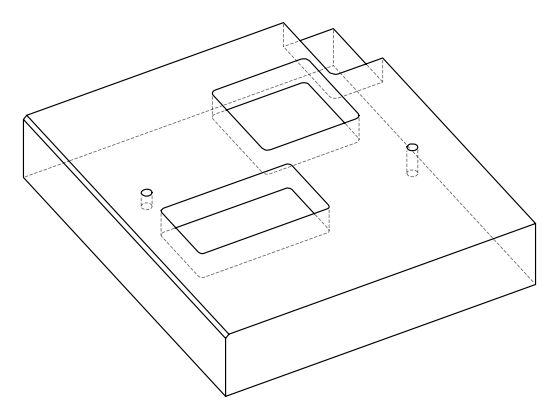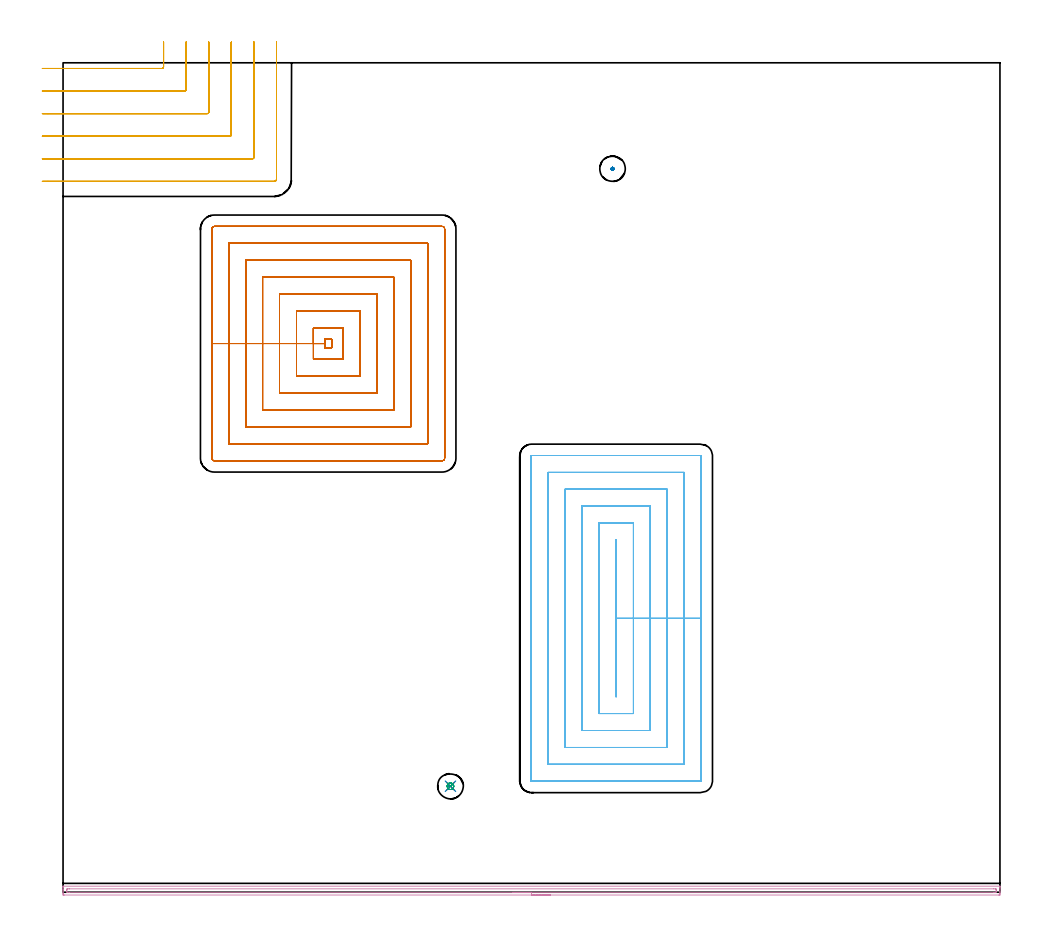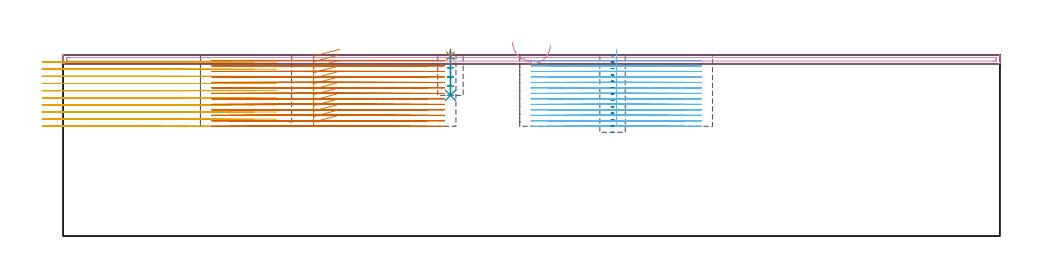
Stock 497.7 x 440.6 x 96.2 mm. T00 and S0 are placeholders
(PLAN: 8 operations, 5 tool changes, 138.4 min)
(1 SPOT_DRILL | STEP1POCKET | NXT0321_9005460120000 | 0.03 min | 2 mm3)
(2 DRILL_BLIND_HOLE_INTO_CENTER | STEP1POCKET | NXT0301_128 | 0.1 min | 2296 mm3)
(3 MILL_ROUGH_BLIND_HOLE_CONTOUR | STEP1POCKET | NXT0201_010 | Spiral | 0.35 min | 774 mm3)
(4 AREA_MILL | FG_CHAMFER_SURFACE | UGT0205_001 | 8.14 min | 5497 mm3)
(5 MILL_CORNER_NOTCH_RECTANGULAR | CORNER_NOTCH_RECTANGULAR | NXT0201_012 | Follow Part, ap 4, ae 75% | 18.28 min | 326020 mm3)
(6 MILL_RECTANGULAR_POCKET | POCKET_RECTANGULAR_STRAIGHT | NXT0201_011 | Follow Part, ap 3, ae 75% | 56.57 min | 717049 mm3)
(7 MILL_RECTANGULAR_POCKET_1 | POCKET_RECTANGULAR_STRAIGHT_1 | NXT0201_011 | Follow Part, ap 3, ae 75% | 54.57 min | 700422 mm3)
(8 MILL_BLIND_HOLE_FROM_SOLID_MATERIAL | STEP1POCKET_1 | NXT0201_011 | Spiral | 0.38 min | 5884 mm3)
(TOOL NXT0321_9005460120000 | NC Spot Drill, 142deg, 12mm, Carbide, Uncoated | D12 PA142 FL30 Z2)
(TOOL NXT0301_128 | Carbide Drill 12mm [861.1-1200-036A1-GP GC34] | D12 PA150 FL37.4 Z2)
(TOOL NXT0201_010 | ENDMILL 10mm [2P460-1000-NA 1630] | D10 FL30 Z6)
(TOOL UGT0205_001 | Chamfer Mill 20 x 3 x 45 deg. | D20 FL50 Z2)
(TOOL NXT0201_012 | ENDMILL 16mm [2P460-1600-NA 1630] | D16 FL38 Z6)
(TOOL NXT0201_011 | ENDMILL 12mm [2P460-1200-NA 1630] | D12 FL38 Z6)
(OP 1 SPOT_DRILL)
G17 G21 G94 G90
T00 M6
G54
G17 G0 G90 X205.8 Y56.3 S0 M3
G43 Z106.2 H0
G94 G81 G98 Z95.619 F250. R99.2
G80
M5
M2
(OP 2 DRILL_BLIND_HOLE_INTO_CENTER)
G17 G21 G94 G90
T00 M6
G54
G17 G0 G90 X205.8 Y56.3 S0 M3
G43 Z106.2 H1
G94 G81 G98 Z74.7 F250. R98.2
G80
M5
M2
(OP 3 MILL_ROUGH_BLIND_HOLE_CONTOUR)
G17 G21 G94 G90
T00 M6
G54
G17 G0 G90 X205.8 Y56.3 S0 M3
G43 Z106.2 H1
Z94.3
G94 G3 X206.391 Y57.459 R0.73 F250.
X204.771 Y57.716 R1.159
X204.384 Y55.271 R1.75
X204.771 Y57.716 R-1.75
X204.578 Y56.494 R0.875
X205.8 Y56.3 R0.875
G0 Z89.4
G3 X206.391 Y57.459 R0.73
X204.771 Y57.716 R1.159
X204.384 Y55.271 R1.75
X204.771 Y57.716 R-1.75
X204.578 Y56.494 R0.875
X205.8 Y56.3 R0.875
G0 Z84.5
G3 X206.391 Y57.459 R0.73
X204.771 Y57.716 R1.159
X204.384 Y55.271 R1.75
X204.771 Y57.716 R-1.75
X204.578 Y56.494 R0.875
X205.8 Y56.3 R0.875
G0 Z79.6
G3 X206.391 Y57.459 R0.73
X204.771 Y57.716 R1.159
X204.384 Y55.271 R1.75
X204.771 Y57.716 R-1.75
X204.578 Y56.494 R0.875
X205.8 Y56.3 R0.875
G0 Z74.7
G3 X206.391 Y57.459 R0.73
X204.771 Y57.716 R1.159
X204.384 Y55.271 R1.75
X204.771 Y57.716 R-1.75
X204.578 Y56.494 R0.875
X205.8 Y56.3 R0.875
G0 Z106.2
M5
M2
(OP 4 AREA_MILL)
G17 G21 G94 G90
T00 M6
G54
G17 G0 G90 X258.85 Y-1.5 S1061 M3
G43 Z106.2 H0
Z101.5
G94 G1 X258.812 Z100.628 F250.
X258.698 Z99.763
X258.509 Z98.912
X258.247 Z98.08
X257.913 Z97.274
X257.51 Z96.5
X257.042 Z95.764
X256.51 Z95.072
X255.921 Z94.429
X255.278 Z93.839
X254.586 Z93.308
X253.85 Z92.84
X253.076 Z92.437
X252.27 Z92.103
X251.438 Z91.841
X250.586 Z91.652
X249.722 Z91.538
X248.85 Z91.5
X0.612
X0.047 Y-1.493 Z91.503
X0.008 Y-1.491 Z91.505
X0. Y-0.93 Z92.065
Y-0.65 Z92.345
Y-0.04 Z92.954
Y0.519 Z93.516
Y0.85 Z93.846
Y1.409 Z94.406
Y1.74 Z94.735
Y2.401 Z95.4
Y2.777 Z95.776
X0.007 Y3.155 Z96.147
X0.01 Y3.197 Z96.188
X0.166 Y3.2 Z96.2
X497.534
X497.69 Y3.197 Z96.188
X497.693 Y3.155 Z96.147
X497.7 Y2.776 Z95.776
Y2.401 Z95.4
Y1.74 Z94.735
Y0.519 Z93.516
Y-0.04 Z92.954
Y-0.65 Z92.345
X497.698 Y-0.93 Z92.065
X497.692 Y-1.491 Z91.505
X497.653 Y-1.493 Z91.503
X497.088 Y-1.5 Z91.5
X248.85
Y-0.086 Z92.914
X3.291
X2.441 Y-0.083 Z92.917
X2.398 Y-0.08 Z92.92
X2.01 Y-0.04 Z92.96
X2.003 Y0.354 Z93.354
X2.002 Y0.85 Z93.85
Y1.244 Z94.244
X2.01 Y1.74 Z94.74
X2.358 Y1.78 Z94.78
X2.398 Y1.782 Z94.782
X3.245 Y1.786 Z94.786
X3.291
X494.409
X495.259 Y1.783 Z94.783
X495.302 Y1.78 Z94.78
X495.69 Y1.74 Z94.74
X495.697 Y1.346 Z94.346
X495.698 Y0.85 Z93.85
Y0.456 Z93.456
X495.69 Y-0.04 Z92.96
X495.342 Y-0.08 Z92.92
X495.302 Y-0.082 Z92.918
X494.455 Y-0.086 Z92.914
X494.409
X248.85
X247.978 Z92.952
X247.114 Z93.066
X246.262 Z93.255
X245.43 Z93.517
X244.624 Z93.851
X243.85 Z94.254
X243.114 Z94.723
X242.422 Z95.254
X241.779 Z95.843
X241.19 Z96.486
X240.658 Z97.178
X240.19 Z97.914
X239.787 Z98.688
X239.453 Z99.494
X239.191 Z100.326
X239.002 Z101.178
X238.888 Z102.043
X238.85 Z102.914
G0 Z106.2
M5
M2
(OP 5 MILL_CORNER_NOTCH_RECTANGULAR)
G17 G21 G94 G90
T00 M6
G54
G17 G0 G90 X-11. Y437.6 S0 M3
G43 Z106.2 H1
Z92.41
G94 G1 X-8. F250.
X52.606 F500.
G3 X53.4 Y438.394 R0.8
G1 Y448.6
Y451.6 F250.
G0 Z106.2
X-11. Y425.6
Z92.41
G1 X-8.
X64.606 F500.
G3 X65.4 Y426.394 R0.8
G1 Y448.6
Y451.6 F250.
G0 Z106.2
X-11. Y413.6
Z92.41
G1 X-8.
X76.605 F500.
G3 X77.4 Y414.395 R0.8
G1 Y448.6
Y451.6 F250.
G0 Z106.2
X-11. Y401.6
Z92.41
G1 X-8.
X88.605 F500.
G3 X89.4 Y402.395 R0.8
G1 Y448.6
Y451.6 F250.
G0 Z106.2
X-11. Y389.6
Z92.41
G1 X-8.
X100.605 F500.
G3 X101.4 Y390.395 R0.8
G1 Y448.6
Y451.6 F250.
G0 Z106.2
X-11. Y377.6
Z92.41
G1 X-8.
X112.2 F500.
G3 X113.4 Y378.8 R1.2
G1 Y448.6
Y451.6 F250.
G0 Z106.2
X-11. Y437.6
Z88.62
G1 X-8.
X52.606 F500.
G3 X53.4 Y438.394 R0.8
G1 Y448.6
Y451.6 F250.
G0 Z106.2
X-11. Y425.6
Z88.62
G1 X-8.
X64.606 F500.
G3 X65.4 Y426.394 R0.8
G1 Y448.6
Y451.6 F250.
G0 Z106.2
X-11. Y413.6
Z88.62
G1 X-8.
X76.605 F500.
G3 X77.4 Y414.395 R0.8
G1 Y448.6
Y451.6 F250.
G0 Z106.2
X-11. Y401.6
Z88.62
G1 X-8.
X88.605 F500.
G3 X89.4 Y402.395 R0.8
G1 Y448.6
Y451.6 F250.
G0 Z106.2
X-11. Y389.6
Z88.62
G1 X-8.
X100.605 F500.
G3 X101.4 Y390.395 R0.8
G1 Y448.6
Y451.6 F250.
G0 Z106.2
X-11. Y377.6
Z88.62
G1 X-8.
X112.2 F500.
G3 X113.4 Y378.8 R1.2
G1 Y448.6
Y451.6 F250.
G0 Z106.2
X-11. Y437.6
Z84.83
G1 X-8.
X52.606 F500.
G3 X53.4 Y438.394 R0.8
G1 Y448.6
Y451.6 F250.
G0 Z106.2
X-11. Y425.6
Z84.83
G1 X-8.
X64.606 F500.
G3 X65.4 Y426.394 R0.8
G1 Y448.6
Y451.6 F250.
G0 Z106.2
X-11. Y413.6
Z84.83
G1 X-8.
X76.605 F500.
G3 X77.4 Y414.395 R0.8
G1 Y448.6
Y451.6 F250.
G0 Z106.2
X-11. Y401.6
Z84.83
G1 X-8.
X88.605 F500.
G3 X89.4 Y402.395 R0.8
G1 Y448.6
Y451.6 F250.
G0 Z106.2
X-11. Y389.6
Z84.83
G1 X-8.
X100.605 F500.
G3 X101.4 Y390.395 R0.8
G1 Y448.6
Y451.6 F250.
G0 Z106.2
X-11. Y377.6
Z84.83
G1 X-8.
X112.2 F500.
G3 X113.4 Y378.8 R1.2
G1 Y448.6
Y451.6 F250.
G0 Z106.2
X-11. Y437.6
Z81.04
G1 X-8.
X52.606 F500.
G3 X53.4 Y438.394 R0.8
G1 Y448.6
Y451.6 F250.
G0 Z106.2
X-11. Y425.6
Z81.04
G1 X-8.
X64.606 F500.
G3 X65.4 Y426.394 R0.8
G1 Y448.6
Y451.6 F250.
G0 Z106.2
X-11. Y413.6
Z81.04
G1 X-8.
X76.605 F500.
G3 X77.4 Y414.395 R0.8
G1 Y448.6
Y451.6 F250.
G0 Z106.2
X-11. Y401.6
Z81.04
G1 X-8.
X88.605 F500.
G3 X89.4 Y402.395 R0.8
G1 Y448.6
Y451.6 F250.
G0 Z106.2
X-11. Y389.6
Z81.04
G1 X-8.
X100.605 F500.
G3 X101.4 Y390.395 R0.8
G1 Y448.6
Y451.6 F250.
G0 Z106.2
X-11. Y377.6
Z81.04
G1 X-8.
X112.2 F500.
G3 X113.4 Y378.8 R1.2
G1 Y448.6
Y451.6 F250.
G0 Z106.2
X-11. Y437.6
Z77.25
G1 X-8.
X52.606 F500.
G3 X53.4 Y438.394 R0.8
G1 Y448.6
Y451.6 F250.
G0 Z106.2
X-11. Y425.6
Z77.25
G1 X-8.
X64.606 F500.
G3 X65.4 Y426.394 R0.8
G1 Y448.6
Y451.6 F250.
G0 Z106.2
X-11. Y413.6
Z77.25
G1 X-8.
X76.605 F500.
G3 X77.4 Y414.395 R0.8
G1 Y448.6
Y451.6 F250.
G0 Z106.2
X-11. Y401.6
Z77.25
G1 X-8.
X88.605 F500.
G3 X89.4 Y402.395 R0.8
G1 Y448.6
Y451.6 F250.
G0 Z106.2
X-11. Y389.6
Z77.25
G1 X-8.
X100.605 F500.
G3 X101.4 Y390.395 R0.8
G1 Y448.6
Y451.6 F250.
G0 Z106.2
X-11. Y377.6
Z77.25
G1 X-8.
X112.2 F500.
G3 X113.4 Y378.8 R1.2
G1 Y448.6
Y451.6 F250.
G0 Z106.2
X-11. Y437.6
Z73.46
G1 X-8.
X52.606 F500.
G3 X53.4 Y438.394 R0.8
G1 Y448.6
Y451.6 F250.
G0 Z106.2
X-11. Y425.6
Z73.46
G1 X-8.
X64.606 F500.
G3 X65.4 Y426.394 R0.8
G1 Y448.6
Y451.6 F250.
G0 Z106.2
X-11. Y413.6
Z73.46
G1 X-8.
X76.605 F500.
G3 X77.4 Y414.395 R0.8
G1 Y448.6
Y451.6 F250.
G0 Z106.2
X-11. Y401.6
Z73.46
G1 X-8.
X88.605 F500.
G3 X89.4 Y402.395 R0.8
G1 Y448.6
Y451.6 F250.
G0 Z106.2
X-11. Y389.6
Z73.46
G1 X-8.
X100.605 F500.
G3 X101.4 Y390.395 R0.8
G1 Y448.6
Y451.6 F250.
G0 Z106.2
X-11. Y377.6
Z73.46
G1 X-8.
X112.2 F500.
G3 X113.4 Y378.8 R1.2
G1 Y448.6
Y451.6 F250.
G0 Z106.2
X-11. Y437.6
Z69.67
G1 X-8.
X52.606 F500.
G3 X53.4 Y438.394 R0.8
G1 Y448.6
Y451.6 F250.
G0 Z106.2
X-11. Y425.6
Z69.67
G1 X-8.
X64.606 F500.
G3 X65.4 Y426.394 R0.8
G1 Y448.6
Y451.6 F250.
G0 Z106.2
X-11. Y413.6
Z69.67
G1 X-8.
X76.605 F500.
G3 X77.4 Y414.395 R0.8
G1 Y448.6
Y451.6 F250.
G0 Z106.2
X-11. Y401.6
Z69.67
G1 X-8.
X88.605 F500.
G3 X89.4 Y402.395 R0.8
G1 Y448.6
Y451.6 F250.
G0 Z106.2
X-11. Y389.6
Z69.67
G1 X-8.
X100.605 F500.
G3 X101.4 Y390.395 R0.8
G1 Y448.6
Y451.6 F250.
G0 Z106.2
X-11. Y377.6
Z69.67
G1 X-8.
X112.2 F500.
G3 X113.4 Y378.8 R1.2
G1 Y448.6
Y451.6 F250.
G0 Z106.2
X-11. Y437.6
Z65.88
G1 X-8.
X52.606 F500.
G3 X53.4 Y438.394 R0.8
G1 Y448.6
Y451.6 F250.
G0 Z106.2
X-11. Y425.6
Z65.88
G1 X-8.
X64.606 F500.
G3 X65.4 Y426.394 R0.8
G1 Y448.6
Y451.6 F250.
G0 Z106.2
X-11. Y413.6
Z65.88
G1 X-8.
X76.605 F500.
G3 X77.4 Y414.395 R0.8
G1 Y448.6
Y451.6 F250.
G0 Z106.2
X-11. Y401.6
Z65.88
G1 X-8.
X88.605 F500.
G3 X89.4 Y402.395 R0.8
G1 Y448.6
Y451.6 F250.
G0 Z106.2
X-11. Y389.6
Z65.88
G1 X-8.
X100.605 F500.
G3 X101.4 Y390.395 R0.8
G1 Y448.6
Y451.6 F250.
G0 Z106.2
X-11. Y377.6
Z65.88
G1 X-8.
X112.2 F500.
G3 X113.4 Y378.8 R1.2
G1 Y448.6
Y451.6 F250.
G0 Z106.2
X-11. Y437.6
Z62.09
G1 X-8.
X52.606 F500.
G3 X53.4 Y438.394 R0.8
G1 Y448.6
Y451.6 F250.
G0 Z106.2
X-11. Y425.6
Z62.09
G1 X-8.
X64.606 F500.
G3 X65.4 Y426.394 R0.8
G1 Y448.6
Y451.6 F250.
G0 Z106.2
X-11. Y413.6
Z62.09
G1 X-8.
X76.605 F500.
G3 X77.4 Y414.395 R0.8
G1 Y448.6
Y451.6 F250.
G0 Z106.2
X-11. Y401.6
Z62.09
G1 X-8.
X88.605 F500.
G3 X89.4 Y402.395 R0.8
G1 Y448.6
Y451.6 F250.
G0 Z106.2
X-11. Y389.6
Z62.09
G1 X-8.
X100.605 F500.
G3 X101.4 Y390.395 R0.8
G1 Y448.6
Y451.6 F250.
G0 Z106.2
X-11. Y377.6
Z62.09
G1 X-8.
X112.2 F500.
G3 X113.4 Y378.8 R1.2
G1 Y448.6
Y451.6 F250.
G0 Z106.2
X-11. Y437.6
Z58.3
G1 X-8.
X52.606 F500.
G3 X53.4 Y438.394 R0.8
G1 Y448.6
Y451.6 F250.
G0 Z106.2
X-11. Y425.6
Z58.3
G1 X-8.
X64.606 F500.
G3 X65.4 Y426.394 R0.8
G1 Y448.6
Y451.6 F250.
G0 Z106.2
X-11. Y413.6
Z58.3
G1 X-8.
X76.605 F500.
G3 X77.4 Y414.395 R0.8
G1 Y448.6
Y451.6 F250.
G0 Z106.2
X-11. Y401.6
Z58.3
G1 X-8.
X88.605 F500.
G3 X89.4 Y402.395 R0.8
G1 Y448.6
Y451.6 F250.
G0 Z106.2
X-11. Y389.6
Z58.3
G1 X-8.
X100.605 F500.
G3 X101.4 Y390.395 R0.8
G1 Y448.6
Y451.6 F250.
G0 Z106.2
X-11. Y377.6
Z58.3
G1 X-8.
X112.2 F500.
G3 X113.4 Y378.8 R1.2
G1 Y448.6
Y451.6 F250.
G0 Z106.2
M5
M2
(OP 6 MILL_RECTANGULAR_POCKET)
G17 G21 G94 G90
T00 M6
G54
G17 G0 G90 X294. Y123.374 S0 M3
G43 Z106.2 H1
Z99.2
G94 G1 Y145.45 Z93.285 F250.
Y187. F500.
X293.6
Y103.9
X294.
Y145.45
X303.
Y196.
X284.6
Y94.9
X303.
Y145.45
X312.
Y205.
X275.6
Y85.9
X312.
Y145.45
X321.
Y214.
X266.6
Y76.9
X321.
Y145.45
X330.
Y223.
X257.6
Y67.9
X330.
Y145.45
X339.
Y231.7
G3 X338.7 Y232. R0.3
G1 X248.9
G3 X248.6 Y231.7 R0.3
G1 Y59.2
G3 X248.9 Y58.9 R0.3
G1 X338.7
G3 X339. Y59.2 R0.3
G1 Y145.45
Y146.45
G0 X294. Y123.374 Z96.285
G1 Y145.45 Z90.369 F250.
Y187. F500.
X293.6
Y103.9
X294.
Y145.45
X303.
Y196.
X284.6
Y94.9
X303.
Y145.45
X312.
Y205.
X275.6
Y85.9
X312.
Y145.45
X321.
Y214.
X266.6
Y76.9
X321.
Y145.45
X330.
Y223.
X257.6
Y67.9
X330.
Y145.45
X339.
Y231.7
G3 X338.7 Y232. R0.3
G1 X248.9
G3 X248.6 Y231.7 R0.3
G1 Y59.2
G3 X248.9 Y58.9 R0.3
G1 X338.7
G3 X339. Y59.2 R0.3
G1 Y145.45
Y146.45
G0 X294. Y123.374 Z93.369
G1 Y145.45 Z87.454 F250.
Y187. F500.
X293.6
Y103.9
X294.
Y145.45
X303.
Y196.
X284.6
Y94.9
X303.
Y145.45
X312.
Y205.
X275.6
Y85.9
X312.
Y145.45
X321.
Y214.
X266.6
Y76.9
X321.
Y145.45
X330.
Y223.
X257.6
Y67.9
X330.
Y145.45
X339.
Y231.7
G3 X338.7 Y232. R0.3
G1 X248.9
G3 X248.6 Y231.7 R0.3
G1 Y59.2
G3 X248.9 Y58.9 R0.3
G1 X338.7
G3 X339. Y59.2 R0.3
G1 Y145.45
Y146.45
G0 X294. Y123.374 Z90.454
G1 Y145.45 Z84.538 F250.
Y187. F500.
X293.6
Y103.9
X294.
Y145.45
X303.
Y196.
X284.6
Y94.9
X303.
Y145.45
X312.
Y205.
X275.6
Y85.9
X312.
Y145.45
X321.
Y214.
X266.6
Y76.9
X321.
Y145.45
X330.
Y223.
X257.6
Y67.9
X330.
Y145.45
X339.
Y231.7
G3 X338.7 Y232. R0.3
G1 X248.9
G3 X248.6 Y231.7 R0.3
G1 Y59.2
G3 X248.9 Y58.9 R0.3
G1 X338.7
G3 X339. Y59.2 R0.3
G1 Y145.45
Y146.45
G0 X294. Y123.374 Z87.538
G1 Y145.45 Z81.623 F250.
Y187. F500.
X293.6
Y103.9
X294.
Y145.45
X303.
Y196.
X284.6
Y94.9
X303.
Y145.45
X312.
Y205.
X275.6
Y85.9
X312.
Y145.45
X321.
Y214.
X266.6
Y76.9
X321.
Y145.45
X330.
Y223.
X257.6
Y67.9
X330.
Y145.45
X339.
Y231.7
G3 X338.7 Y232. R0.3
G1 X248.9
G3 X248.6 Y231.7 R0.3
G1 Y59.2
G3 X248.9 Y58.9 R0.3
G1 X338.7
G3 X339. Y59.2 R0.3
G1 Y145.45
Y146.45
G0 X294. Y123.374 Z84.623
G1 Y145.45 Z78.708 F250.
Y187. F500.
X293.6
Y103.9
X294.
Y145.45
X303.
Y196.
X284.6
Y94.9
X303.
Y145.45
X312.
Y205.
X275.6
Y85.9
X312.
Y145.45
X321.
Y214.
X266.6
Y76.9
X321.
Y145.45
X330.
Y223.
X257.6
Y67.9
X330.
Y145.45
X339.
Y231.7
G3 X338.7 Y232. R0.3
G1 X248.9
G3 X248.6 Y231.7 R0.3
G1 Y59.2
G3 X248.9 Y58.9 R0.3
G1 X338.7
G3 X339. Y59.2 R0.3
G1 Y145.45
Y146.45
G0 X294. Y123.374 Z81.708
G1 Y145.45 Z75.792 F250.
Y187. F500.
X293.6
Y103.9
X294.
Y145.45
X303.
Y196.
X284.6
Y94.9
X303.
Y145.45
X312.
Y205.
X275.6
Y85.9
X312.
Y145.45
X321.
Y214.
X266.6
Y76.9
X321.
Y145.45
X330.
Y223.
X257.6
Y67.9
X330.
Y145.45
X339.
Y231.7
G3 X338.7 Y232. R0.3
G1 X248.9
G3 X248.6 Y231.7 R0.3
G1 Y59.2
G3 X248.9 Y58.9 R0.3
G1 X338.7
G3 X339. Y59.2 R0.3
G1 Y145.45
Y146.45
G0 X294. Y123.374 Z78.792
G1 Y145.45 Z72.877 F250.
Y187. F500.
X293.6
Y103.9
X294.
Y145.45
X303.
Y196.
X284.6
Y94.9
X303.
Y145.45
X312.
Y205.
X275.6
Y85.9
X312.
Y145.45
X321.
Y214.
X266.6
Y76.9
X321.
Y145.45
X330.
Y223.
X257.6
Y67.9
X330.
Y145.45
X339.
Y231.7
G3 X338.7 Y232. R0.3
G1 X248.9
G3 X248.6 Y231.7 R0.3
G1 Y59.2
G3 X248.9 Y58.9 R0.3
G1 X338.7
G3 X339. Y59.2 R0.3
G1 Y145.45
Y146.45
G0 X294. Y123.374 Z75.877
G1 Y145.45 Z69.962 F250.
Y187. F500.
X293.6
Y103.9
X294.
Y145.45
X303.
Y196.
X284.6
Y94.9
X303.
Y145.45
X312.
Y205.
X275.6
Y85.9
X312.
Y145.45
X321.
Y214.
X266.6
Y76.9
X321.
Y145.45
X330.
Y223.
X257.6
Y67.9
X330.
Y145.45
X339.
Y231.7
G3 X338.7 Y232. R0.3
G1 X248.9
G3 X248.6 Y231.7 R0.3
G1 Y59.2
G3 X248.9 Y58.9 R0.3
G1 X338.7
G3 X339. Y59.2 R0.3
G1 Y145.45
Y146.45
G0 X294. Y123.374 Z72.962
G1 Y145.45 Z67.046 F250.
Y187. F500.
X293.6
Y103.9
X294.
Y145.45
X303.
Y196.
X284.6
Y94.9
X303.
Y145.45
X312.
Y205.
X275.6
Y85.9
X312.
Y145.45
X321.
Y214.
X266.6
Y76.9
X321.
Y145.45
X330.
Y223.
X257.6
Y67.9
X330.
Y145.45
X339.
Y231.7
G3 X338.7 Y232. R0.3
G1 X248.9
G3 X248.6 Y231.7 R0.3
G1 Y59.2
G3 X248.9 Y58.9 R0.3
G1 X338.7
G3 X339. Y59.2 R0.3
G1 Y145.45
Y146.45
G0 X294. Y123.374 Z70.046
G1 Y145.45 Z64.131 F250.
Y187. F500.
X293.6
Y103.9
X294.
Y145.45
X303.
Y196.
X284.6
Y94.9
X303.
Y145.45
X312.
Y205.
X275.6
Y85.9
X312.
Y145.45
X321.
Y214.
X266.6
Y76.9
X321.
Y145.45
X330.
Y223.
X257.6
Y67.9
X330.
Y145.45
X339.
Y231.7
G3 X338.7 Y232. R0.3
G1 X248.9
G3 X248.6 Y231.7 R0.3
G1 Y59.2
G3 X248.9 Y58.9 R0.3
G1 X338.7
G3 X339. Y59.2 R0.3
G1 Y145.45
Y146.45
G0 X294. Y123.374 Z67.131
G1 Y145.45 Z61.215 F250.
Y187. F500.
X293.6
Y103.9
X294.
Y145.45
X303.
Y196.
X284.6
Y94.9
X303.
Y145.45
X312.
Y205.
X275.6
Y85.9
X312.
Y145.45
X321.
Y214.
X266.6
Y76.9
X321.
Y145.45
X330.
Y223.
X257.6
Y67.9
X330.
Y145.45
X339.
Y231.7
G3 X338.7 Y232. R0.3
G1 X248.9
G3 X248.6 Y231.7 R0.3
G1 Y59.2
G3 X248.9 Y58.9 R0.3
G1 X338.7
G3 X339. Y59.2 R0.3
G1 Y145.45
Y146.45
G0 X294. Y123.374 Z64.215
G1 Y145.45 Z58.3 F250.
Y187. F500.
X293.6
Y103.9
X294.
Y145.45
X303.
Y196.
X284.6
Y94.9
X303.
Y145.45
X312.
Y205.
X275.6
Y85.9
X312.
Y145.45
X321.
Y214.
X266.6
Y76.9
X321.
Y145.45
X330.
Y223.
X257.6
Y67.9
X330.
Y145.45
X339.
Y231.7
G3 X338.7 Y232. R0.3
G1 X248.9
G3 X248.6 Y231.7 R0.3
G1 Y59.2
G3 X248.9 Y58.9 R0.3
G1 X338.7
G3 X339. Y59.2 R0.3
G1 Y145.45
Y146.45
G0 Z106.2
M5
M2
(OP 7 MILL_RECTANGULAR_POCKET_1)
G17 G21 G94 G90
T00 M6
G54
G17 G0 G90 X146.826 Y299.7 S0 M3
G43 Z106.2 H1
Z99.2
G94 G1 X133. Z95.495 F250.
Y291.45 Z93.285
X139.
Y289.2 F500.
X142.7
Y293.7
X139.
Y291.45
X133.
Y283.2
X148.7
Y299.7
X133.
Y291.45
X124.
Y274.2
X157.7
Y308.7
X124.
Y291.45
X115.
Y265.2
X166.7
Y317.7
X115.
Y291.45
X106.
Y256.2
X175.7
Y326.7
X106.
Y291.45
X97.
Y247.2
X184.7
Y335.7
X97.
Y291.45
X88.
Y238.2
X193.7
Y344.7
X88.
Y291.45
X79.
Y230.6
G3 X80.4 Y229.2 R1.4
G1 X201.3
G3 X202.7 Y230.6 R1.4
G1 Y352.3
G3 X201.3 Y353.7 R1.4
G1 X80.4
G3 X79. Y352.3 R1.4
G1 Y291.45
Y290.45
G0 X146.826 Y299.7 Z96.285
G1 X133. Z92.58 F250.
Y291.45 Z90.369
X139.
Y289.2 F500.
X142.7
Y293.7
X139.
Y291.45
X133.
Y283.2
X148.7
Y299.7
X133.
Y291.45
X124.
Y274.2
X157.7
Y308.7
X124.
Y291.45
X115.
Y265.2
X166.7
Y317.7
X115.
Y291.45
X106.
Y256.2
X175.7
Y326.7
X106.
Y291.45
X97.
Y247.2
X184.7
Y335.7
X97.
Y291.45
X88.
Y238.2
X193.7
Y344.7
X88.
Y291.45
X79.
Y230.6
G3 X80.4 Y229.2 R1.4
G1 X201.3
G3 X202.7 Y230.6 R1.4
G1 Y352.3
G3 X201.3 Y353.7 R1.4
G1 X80.4
G3 X79. Y352.3 R1.4
G1 Y291.45
Y290.45
G0 X146.826 Y299.7 Z93.369
G1 X133. Z89.664 F250.
Y291.45 Z87.454
X139.
Y289.2 F500.
X142.7
Y293.7
X139.
Y291.45
X133.
Y283.2
X148.7
Y299.7
X133.
Y291.45
X124.
Y274.2
X157.7
Y308.7
X124.
Y291.45
X115.
Y265.2
X166.7
Y317.7
X115.
Y291.45
X106.
Y256.2
X175.7
Y326.7
X106.
Y291.45
X97.
Y247.2
X184.7
Y335.7
X97.
Y291.45
X88.
Y238.2
X193.7
Y344.7
X88.
Y291.45
X79.
Y230.6
G3 X80.4 Y229.2 R1.4
G1 X201.3
G3 X202.7 Y230.6 R1.4
G1 Y352.3
G3 X201.3 Y353.7 R1.4
G1 X80.4
G3 X79. Y352.3 R1.4
G1 Y291.45
Y290.45
G0 X146.826 Y299.7 Z90.454
G1 X133. Z86.749 F250.
Y291.45 Z84.538
X139.
Y289.2 F500.
X142.7
Y293.7
X139.
Y291.45
X133.
Y283.2
X148.7
Y299.7
X133.
Y291.45
X124.
Y274.2
X157.7
Y308.7
X124.
Y291.45
X115.
Y265.2
X166.7
Y317.7
X115.
Y291.45
X106.
Y256.2
X175.7
Y326.7
X106.
Y291.45
X97.
Y247.2
X184.7
Y335.7
X97.
Y291.45
X88.
Y238.2
X193.7
Y344.7
X88.
Y291.45
X79.
Y230.6
G3 X80.4 Y229.2 R1.4
G1 X201.3
G3 X202.7 Y230.6 R1.4
G1 Y352.3
G3 X201.3 Y353.7 R1.4
G1 X80.4
G3 X79. Y352.3 R1.4
G1 Y291.45
Y290.45
G0 X146.826 Y299.7 Z87.538
G1 X133. Z83.834 F250.
Y291.45 Z81.623
X139.
Y289.2 F500.
X142.7
Y293.7
X139.
Y291.45
X133.
Y283.2
X148.7
Y299.7
X133.
Y291.45
X124.
Y274.2
X157.7
Y308.7
X124.
Y291.45
X115.
Y265.2
X166.7
Y317.7
X115.
Y291.45
X106.
Y256.2
X175.7
Y326.7
X106.
Y291.45
X97.
Y247.2
X184.7
Y335.7
X97.
Y291.45
X88.
Y238.2
X193.7
Y344.7
X88.
Y291.45
X79.
Y230.6
G3 X80.4 Y229.2 R1.4
G1 X201.3
G3 X202.7 Y230.6 R1.4
G1 Y352.3
G3 X201.3 Y353.7 R1.4
G1 X80.4
G3 X79. Y352.3 R1.4
G1 Y291.45
Y290.45
G0 X146.826 Y299.7 Z84.623
G1 X133. Z80.918 F250.
Y291.45 Z78.708
X139.
Y289.2 F500.
X142.7
Y293.7
X139.
Y291.45
X133.
Y283.2
X148.7
Y299.7
X133.
Y291.45
X124.
Y274.2
X157.7
Y308.7
X124.
Y291.45
X115.
Y265.2
X166.7
Y317.7
X115.
Y291.45
X106.
Y256.2
X175.7
Y326.7
X106.
Y291.45
X97.
Y247.2
X184.7
Y335.7
X97.
Y291.45
X88.
Y238.2
X193.7
Y344.7
X88.
Y291.45
X79.
Y230.6
G3 X80.4 Y229.2 R1.4
G1 X201.3
G3 X202.7 Y230.6 R1.4
G1 Y352.3
G3 X201.3 Y353.7 R1.4
G1 X80.4
G3 X79. Y352.3 R1.4
G1 Y291.45
Y290.45
G0 X146.826 Y299.7 Z81.708
G1 X133. Z78.003 F250.
Y291.45 Z75.792
X139.
Y289.2 F500.
X142.7
Y293.7
X139.
Y291.45
X133.
Y283.2
X148.7
Y299.7
X133.
Y291.45
X124.
Y274.2
X157.7
Y308.7
X124.
Y291.45
X115.
Y265.2
X166.7
Y317.7
X115.
Y291.45
X106.
Y256.2
X175.7
Y326.7
X106.
Y291.45
X97.
Y247.2
X184.7
Y335.7
X97.
Y291.45
X88.
Y238.2
X193.7
Y344.7
X88.
Y291.45
X79.
Y230.6
G3 X80.4 Y229.2 R1.4
G1 X201.3
G3 X202.7 Y230.6 R1.4
G1 Y352.3
G3 X201.3 Y353.7 R1.4
G1 X80.4
G3 X79. Y352.3 R1.4
G1 Y291.45
Y290.45
G0 X146.826 Y299.7 Z78.792
G1 X133. Z75.087 F250.
Y291.45 Z72.877
X139.
Y289.2 F500.
X142.7
Y293.7
X139.
Y291.45
X133.
Y283.2
X148.7
Y299.7
X133.
Y291.45
X124.
Y274.2
X157.7
Y308.7
X124.
Y291.45
X115.
Y265.2
X166.7
Y317.7
X115.
Y291.45
X106.
Y256.2
X175.7
Y326.7
X106.
Y291.45
X97.
Y247.2
X184.7
Y335.7
X97.
Y291.45
X88.
Y238.2
X193.7
Y344.7
X88.
Y291.45
X79.
Y230.6
G3 X80.4 Y229.2 R1.4
G1 X201.3
G3 X202.7 Y230.6 R1.4
G1 Y352.3
G3 X201.3 Y353.7 R1.4
G1 X80.4
G3 X79. Y352.3 R1.4
G1 Y291.45
Y290.45
G0 X146.826 Y299.7 Z75.877
G1 X133. Z72.172 F250.
Y291.45 Z69.962
X139.
Y289.2 F500.
X142.7
Y293.7
X139.
Y291.45
X133.
Y283.2
X148.7
Y299.7
X133.
Y291.45
X124.
Y274.2
X157.7
Y308.7
X124.
Y291.45
X115.
Y265.2
X166.7
Y317.7
X115.
Y291.45
X106.
Y256.2
X175.7
Y326.7
X106.
Y291.45
X97.
Y247.2
X184.7
Y335.7
X97.
Y291.45
X88.
Y238.2
X193.7
Y344.7
X88.
Y291.45
X79.
Y230.6
G3 X80.4 Y229.2 R1.4
G1 X201.3
G3 X202.7 Y230.6 R1.4
G1 Y352.3
G3 X201.3 Y353.7 R1.4
G1 X80.4
G3 X79. Y352.3 R1.4
G1 Y291.45
Y290.45
G0 X146.826 Y299.7 Z72.962
G1 X133. Z69.257 F250.
Y291.45 Z67.046
X139.
Y289.2 F500.
X142.7
Y293.7
X139.
Y291.45
X133.
Y283.2
X148.7
Y299.7
X133.
Y291.45
X124.
Y274.2
X157.7
Y308.7
X124.
Y291.45
X115.
Y265.2
X166.7
Y317.7
X115.
Y291.45
X106.
Y256.2
X175.7
Y326.7
X106.
Y291.45
X97.
Y247.2
X184.7
Y335.7
X97.
Y291.45
X88.
Y238.2
X193.7
Y344.7
X88.
Y291.45
X79.
Y230.6
G3 X80.4 Y229.2 R1.4
G1 X201.3
G3 X202.7 Y230.6 R1.4
G1 Y352.3
G3 X201.3 Y353.7 R1.4
G1 X80.4
G3 X79. Y352.3 R1.4
G1 Y291.45
Y290.45
G0 X146.826 Y299.7 Z70.046
G1 X133. Z66.341 F250.
Y291.45 Z64.131
X139.
Y289.2 F500.
X142.7
Y293.7
X139.
Y291.45
X133.
Y283.2
X148.7
Y299.7
X133.
Y291.45
X124.
Y274.2
X157.7
Y308.7
X124.
Y291.45
X115.
Y265.2
X166.7
Y317.7
X115.
Y291.45
X106.
Y256.2
X175.7
Y326.7
X106.
Y291.45
X97.
Y247.2
X184.7
Y335.7
X97.
Y291.45
X88.
Y238.2
X193.7
Y344.7
X88.
Y291.45
X79.
Y230.6
G3 X80.4 Y229.2 R1.4
G1 X201.3
G3 X202.7 Y230.6 R1.4
G1 Y352.3
G3 X201.3 Y353.7 R1.4
G1 X80.4
G3 X79. Y352.3 R1.4
G1 Y291.45
Y290.45
G0 X146.826 Y299.7 Z67.131
G1 X133. Z63.426 F250.
Y291.45 Z61.215
X139.
Y289.2 F500.
X142.7
Y293.7
X139.
Y291.45
X133.
Y283.2
X148.7
Y299.7
X133.
Y291.45
X124.
Y274.2
X157.7
Y308.7
X124.
Y291.45
X115.
Y265.2
X166.7
Y317.7
X115.
Y291.45
X106.
Y256.2
X175.7
Y326.7
X106.
Y291.45
X97.
Y247.2
X184.7
Y335.7
X97.
Y291.45
X88.
Y238.2
X193.7
Y344.7
X88.
Y291.45
X79.
Y230.6
G3 X80.4 Y229.2 R1.4
G1 X201.3
G3 X202.7 Y230.6 R1.4
G1 Y352.3
G3 X201.3 Y353.7 R1.4
G1 X80.4
G3 X79. Y352.3 R1.4
G1 Y291.45
Y290.45
G0 X146.826 Y299.7 Z64.215
G1 X133. Z60.511 F250.
Y291.45 Z58.3
X139.
Y289.2 F500.
X142.7
Y293.7
X139.
Y291.45
X133.
Y283.2
X148.7
Y299.7
X133.
Y291.45
X124.
Y274.2
X157.7
Y308.7
X124.
Y291.45
X115.
Y265.2
X166.7
Y317.7
X115.
Y291.45
X106.
Y256.2
X175.7
Y326.7
X106.
Y291.45
X97.
Y247.2
X184.7
Y335.7
X97.
Y291.45
X88.
Y238.2
X193.7
Y344.7
X88.
Y291.45
X79.
Y230.6
G3 X80.4 Y229.2 R1.4
G1 X201.3
G3 X202.7 Y230.6 R1.4
G1 Y352.3
G3 X201.3 Y353.7 R1.4
G1 X80.4
G3 X79. Y352.3 R1.4
G1 Y291.45
Y290.45
G0 Z106.2
M5
M2
(OP 8 MILL_BLIND_HOLE_FROM_SOLID_MATERIAL)
G17 G21 G94 G90
T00 M6
G54
G17 G0 G90 X291.9 Y384.3 S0 M3
G43 Z106.2 H1
Z95.808
G94 G3 X292.275 Y384.675 R0.375 F250.
X291.9 Y385.05 R0.375
X291.15 Y384.3 R0.75
X291.9 Y385.05 R-0.75
X291.525 Y384.675 R0.375
X291.9 Y384.3 R0.375
G0 Z92.415
G3 X292.275 Y384.675 R0.375
X291.9 Y385.05 R0.375
X291.15 Y384.3 R0.75
X291.9 Y385.05 R-0.75
X291.525 Y384.675 R0.375
X291.9 Y384.3 R0.375
G0 Z89.023
G3 X292.275 Y384.675 R0.375
X291.9 Y385.05 R0.375
X291.15 Y384.3 R0.75
X291.9 Y385.05 R-0.75
X291.525 Y384.675 R0.375
X291.9 Y384.3 R0.375
G0 Z85.631
G3 X292.275 Y384.675 R0.375
X291.9 Y385.05 R0.375
X291.15 Y384.3 R0.75
X291.9 Y385.05 R-0.75
X291.525 Y384.675 R0.375
X291.9 Y384.3 R0.375
G0 Z82.238
G3 X292.275 Y384.675 R0.375
X291.9 Y385.05 R0.375
X291.15 Y384.3 R0.75
X291.9 Y385.05 R-0.75
X291.525 Y384.675 R0.375
X291.9 Y384.3 R0.375
G0 Z78.846
G3 X292.275 Y384.675 R0.375
X291.9 Y385.05 R0.375
X291.15 Y384.3 R0.75
X291.9 Y385.05 R-0.75
X291.525 Y384.675 R0.375
X291.9 Y384.3 R0.375
G0 Z75.454
G3 X292.275 Y384.675 R0.375
X291.9 Y385.05 R0.375
X291.15 Y384.3 R0.75
X291.9 Y385.05 R-0.75
X291.525 Y384.675 R0.375
X291.9 Y384.3 R0.375
G0 Z72.062
G3 X292.275 Y384.675 R0.375
X291.9 Y385.05 R0.375
X291.15 Y384.3 R0.75
X291.9 Y385.05 R-0.75
X291.525 Y384.675 R0.375
X291.9 Y384.3 R0.375
G0 Z68.669
G3 X292.275 Y384.675 R0.375
X291.9 Y385.05 R0.375
X291.15 Y384.3 R0.75
X291.9 Y385.05 R-0.75
X291.525 Y384.675 R0.375
X291.9 Y384.3 R0.375
G0 Z65.277
G3 X292.275 Y384.675 R0.375
X291.9 Y385.05 R0.375
X291.15 Y384.3 R0.75
X291.9 Y385.05 R-0.75
X291.525 Y384.675 R0.375
X291.9 Y384.3 R0.375
G0 Z61.885
G3 X292.275 Y384.675 R0.375
X291.9 Y385.05 R0.375
X291.15 Y384.3 R0.75
X291.9 Y385.05 R-0.75
X291.525 Y384.675 R0.375
X291.9 Y384.3 R0.375
G0 Z58.492
G3 X292.275 Y384.675 R0.375
X291.9 Y385.05 R0.375
X291.15 Y384.3 R0.75
X291.9 Y385.05 R-0.75
X291.525 Y384.675 R0.375
X291.9 Y384.3 R0.375
G0 Z55.1
G3 X292.275 Y384.675 R0.375
X291.9 Y385.05 R0.375
X291.15 Y384.3 R0.75
X291.9 Y385.05 R-0.75
X291.525 Y384.675 R0.375
X291.9 Y384.3 R0.375
G0 Z106.2
M5
M2
